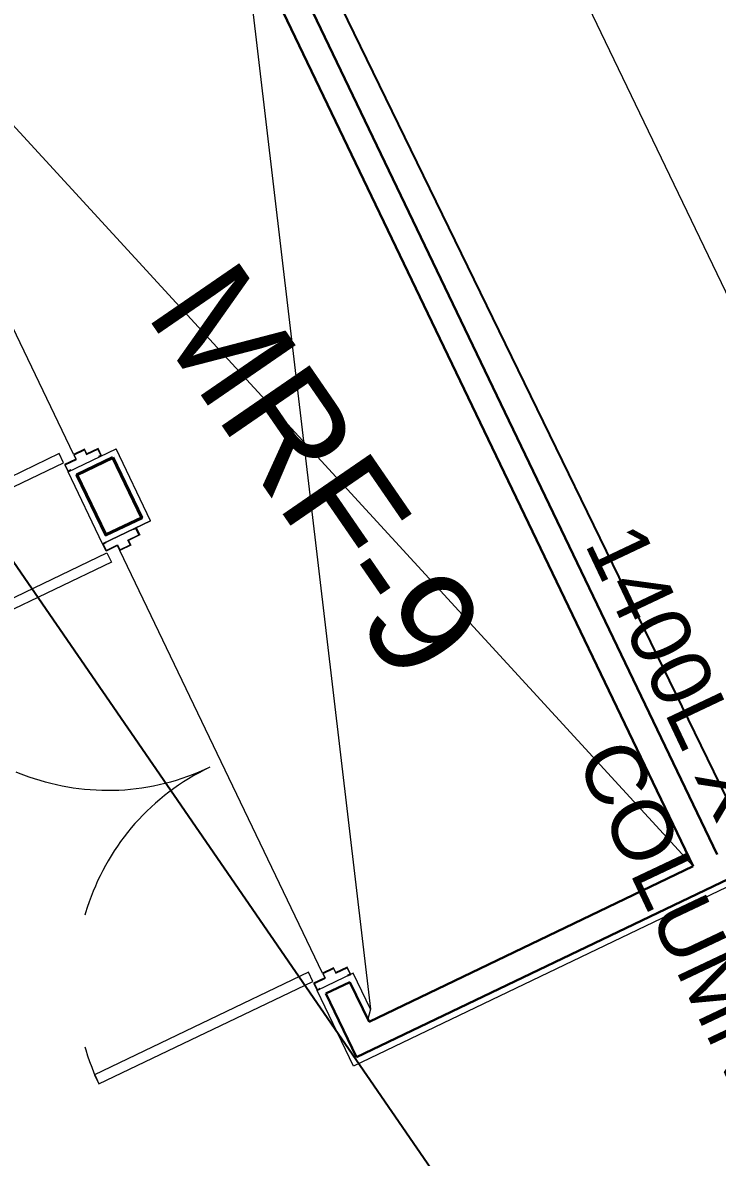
# Model space of a CAD drawing. Header units: millimetres. Extents: x 32582 to 41721, y -247935 to -234947.
# Drawn here: x 37758.8 to 38019.5, y -245825.8 to -245399.9 of the extents above; entities that cross this region are included whole.
import ezdxf

# ---------------------------------------------------------------- set-up
doc = ezdxf.new("R2010")
doc.units = ezdxf.units.MM
doc.header["$LTSCALE"] = 300
doc.header["$MEASUREMENT"] = 0
for name, pattern in [('DGN Style 2', [4.165224, 2.499135, -1.66609]), ('DGN Style 4', [1.902655, 0.950733, -0.475367, 0.001188, -0.475367]), ('TDME_FASHION_L2$0$DGN Style 2', [4.165224, 2.499135, -1.66609]), ('TDME_FASHION_L3$0$DGN Style 2', [4.165224, 2.499135, -1.66609])]:
    doc.linetypes.add(name, pattern=pattern)
for name, color, linetype, lineweight in [('G-GRID_A', 1, 'DGN Style 4', 0), ('GENTEXT', 1, 'Continuous', 13), ('MINORTEXT', 1, 'Continuous', 13), ('STRUCTURES', 3, 'DGN Style 2', 0), ('TDME_FASHION_L2$0$A-_SLABOPEN_E-', 8, 'TDME_FASHION_L2$0$DGN Style 2', 0), ('TDME_FASHION_L3$0$A-_CONC----_E-', 3, 'Continuous', 40), ('TDME_FASHION_L3$0$A-_DOOR----_E-', 1, 'Continuous', 13), ('TDME_FASHION_L3$0$A-_FLORPATT_E-', 8, 'Continuous', 13), ('TDME_FASHION_L3$0$A-_FNSH----_E-', 7, 'Continuous', 13), ('TDME_FASHION_L3$0$A-_WALL----_E-', 1, 'Continuous', 30), ('TDME_Fave_column_L3$0$A-_SLABEDGE_E-', 2, 'Continuous', 13)]:
    doc.layers.add(name, color=color, linetype=linetype, lineweight=lineweight)
doc.styles.add('GENTEXT', font='arial.ttf', dxfattribs={"height": 0.25})
doc.styles.add('MINORTEXT', font='arial.ttf', dxfattribs={"height": 0.36})

# ---------------------------------------------------------------- blocks, each defined once
blk = doc.blocks.new('TDME_FASHION_L3$0$Doors_MR')
at = {"layer": 'TDME_FASHION_L3$0$A-_DOOR----_E-', "extrusion": (-3.1999e-12, -2.0425e-12, -1)}
for p, q in [((0, 0), (30, 0)), ((0, -12), (0, 0)), ((0, 0), (0, 0)), ((30, 0), (30, -47)), ((1860, 0), (1830, 0)), ((1830, 0), (1830, -47)), ((1860, -12), (1860, 0)), ((1860, 0), (1860, 0)), ((2, -12), (0, -12)), ((28, -2), (1.9, -2)), ((1.9, -2), (2, -2)), ((2, -2), (2, -12)), ((28, -49), (28, -2)), ((1832, -49), (1832, -2)), ((1832, -2), (1858.1, -2)), ((1858.1, -2), (1858, -2)), ((1858, -2), (1858, -12)), ((1858, -12), (1860, -12)), ((48, -49), (28, -49)), ((30, -47), (50, -47)), ((48, -91), (48, -49)), ((50, -47), (50, -93)), ((1830, -47), (1810, -47)), ((1810, -47), (1810, -93)), ((1812, -91), (1812, -49)), ((1812, -49), (1832, -49)), ((28, -138), (28, -91)), ((28, -91), (48, -91)), ((50, -93), (30, -93)), ((30, -93), (30, -140)), ((1810, -93), (1830, -93)), ((1832, -91), (1812, -91)), ((1830, -93), (1830, -140)), ((1832, -138), (1832, -91)), ((0, -140), (0, -128)), ((0, -128), (2, -128)), ((30, -140), (0, -140)), ((2, -138), (1.9, -138)), ((1.9, -138), (28, -138)), ((2, -128), (2, -138)), ((1830, -140), (1860, -140)), ((1858.1, -138), (1832, -138)), ((1860, -128), (1858, -128)), ((1858, -128), (1858, -138)), ((1858, -138), (1858.1, -138)), ((1860, -140), (1860, -128))]:
    blk.add_line(p, q, dxfattribs=at)
at = {"layer": 'TDME_FASHION_L3$0$A-_DOOR----_E-'}
for p, q in [((38, -1030, 0), (37.9, -140, 0)), ((37.9, -140, 0), (75.9, -140, 0)), ((75.9, -140, 0), (76, -1030, 0)), ((1784.1, -140, 0), (1784, -1030, 0)), ((1822.1, -140, 0), (1784.1, -140, 0)), ((1822, -1030, 0), (1822.1, -140, 0)), ((76, -1030, 0), (38, -1030, 0)), ((1784, -1030, 0), (1822, -1030, 0))]:
    blk.add_line(p, q, dxfattribs=at)
at = {"layer": 'TDME_FASHION_L3$0$A-_DOOR----_E-', "linetype": 'TDME_FASHION_L3$0$DGN Style 2', "extrusion": (3.19986e-12, -2.04249e-12, -1)}
blk.add_ellipse((28, -138), major_axis=(885.8, -172.2, 0), ratio=0.988071, start_param=6.091196, end_param=7.653103, dxfattribs=at)
at = {"layer": 'TDME_FASHION_L3$0$A-_DOOR----_E-', "linetype": 'TDME_FASHION_L3$0$DGN Style 2'}
blk.add_ellipse((1832, -138), major_axis=(-885.8, -172.2, 0), ratio=0.988071, start_param=6.091196, end_param=7.653103, dxfattribs=at)

msp = doc.modelspace()

# ---------------------------------------------------------------- linework, layer by layer
at = {"layer": 'Defpoints'}
msp.add_lwpolyline([(36609.09, -243935.98), (38743.51, -247038.74), (41035.52, -245462.05), (38901.1, -242359.28)], close=True, dxfattribs=at)
at = {"layer": 'Defpoints', "color": 4}
msp.add_lwpolyline([(38576.95, -246828.31), (36978.74, -243546.55), (38963.51, -242579.98), (40561.72, -245861.73)], close=True, dxfattribs=at)
at = {"layer": 'G-GRID_A'}
msp.add_line((38579.43, -246660.76), (37003.55, -243377.95), dxfattribs=at)
for radius, start, end in [(3641, 72.09645, 122.49066), (3241, 61.86938, 122.23953)]:
    msp.add_arc((39728.58, -249049.26), radius, start, end, dxfattribs=at)
at = {"layer": 'STRUCTURES', "color": 3, "ltscale": 0.3}
msp.add_line((38319.39, -246359.55), (37820.29, -245320.94), dxfattribs=at)
at = {"layer": 'TDME_FASHION_L2$0$A-_SLABOPEN_E-', "linetype": 'ByBlock'}
for p, q in [((37841.56, -245365.08), (37889.3, -245770.24, 0)), ((38010.48, -245716.51), (37702.35, -245380.79))]:
    msp.add_line(p, q, dxfattribs=at)
at = {"layer": 'TDME_FASHION_L3$0$A-_CONC----_E-', "elevation": 0}
msp.add_lwpolyline([(37792.67, -245563.16), (37779.15, -245569.66), (37789.97, -245592.19), (37803.49, -245585.7)], close=True, dxfattribs=at)
at = {"layer": 'TDME_FASHION_L3$0$A-_FLORPATT_E-'}
for p, q in [((37777.87, -245561.91, 0), (37701.65, -245403.05, 0)), ((37871.36, -245756.67, 0), (37795.2, -245598, 0))]:
    msp.add_line(p, q, dxfattribs=at)
at = {"layer": 'TDME_FASHION_L3$0$A-_FNSH----_E-'}
for p, q in [((37775.81, -245568.48, 0), (37793.84, -245559.83, 0)), ((37806.83, -245586.87, 0), (37793.84, -245559.83, 0)), ((37788.8, -245595.53), (37775.81, -245568.48)), ((37806.83, -245586.87, 0), (37788.79, -245595.53, 0)), ((37788.8, -245595.53, 0), (37806.83, -245586.87, 0)), ((38084.06, -245695.05), (37882.92, -245791.61)), ((37882.81, -245756.72, 0), (37869.29, -245763.21, 0)), ((37889.3, -245770.24), (37882.81, -245756.72)), ((37882.92, -245791.61), (37869.29, -245763.21)), ((37889.3, -245770.24, 0), (37888.33, -245773.99))]:
    msp.add_line(p, q, dxfattribs=at)
at = {"layer": 'TDME_FASHION_L3$0$A-_WALL----_E-'}
for p, q in [((37829.14, -245315.63), (38019.5, -245712.18)), ((37841.74, -245364.99), (38010.48, -245716.51)), ((37789.97, -245592.19), (37779.15, -245569.66)), ((38085.27, -245691.7), (37884.09, -245788.27)), ((38010.48, -245716.51), (37888.78, -245774.93)), ((37881.64, -245760.05, 0), (37872.62, -245764.38, 0)), ((37888.78, -245774.93), (37881.64, -245760.05, 0)), ((37884.09, -245788.27), (37872.62, -245764.38, 0))]:
    msp.add_line(p, q, dxfattribs=at)
at = {"layer": 'TDME_Fave_column_L3$0$A-_SLABEDGE_E-'}
msp.add_arc((39728.58, -249049.26), 3581, 88.36469, 120.19532, dxfattribs=at)

# ---------------------------------------------------------------- block references
at = {"layer": 'TDME_FASHION_L3$0$A-_WALL----_E-'}
for p, xscale, yscale, zscale, rotation in [((37788.43, -245562.43, 0), -0.1, 0.1, 0.1, 295.6428016024469), ((37801.42, -245589.47, 0), 0.09999999999999998, 0.09999999999999998, 0.09999999999999998, 295.642767241602)]:
    msp.add_blockref('TDME_FASHION_L3$0$Doors_MR', p, dxfattribs=dict(at, xscale=xscale, yscale=yscale, zscale=zscale, rotation=rotation))

# ---------------------------------------------------------------- texts
at = {"layer": 'GENTEXT', "color": 1, "extrusion": (-1.56631e-05, 2.97095e-05, 1), "insert": (38078.75, -245773.69, 0), "char_height": 22.5, "attachment_point": 3, "text_direction": (0.427649, -0.903945, 3.4e-05), "style": 'GENTEXT'}
msp.add_mtext('1400L X 600W\\PCOLUMN', dxfattribs=at)
at = {"layer": 'MINORTEXT', "insert": (37837.48, -245486.37, 0), "char_height": 40, "attachment_point": 1, "rotation": 304.5244, "style": 'MINORTEXT'}
msp.add_mtext('MRF-9', dxfattribs=at)

doc.saveas('drawing.dxf')
